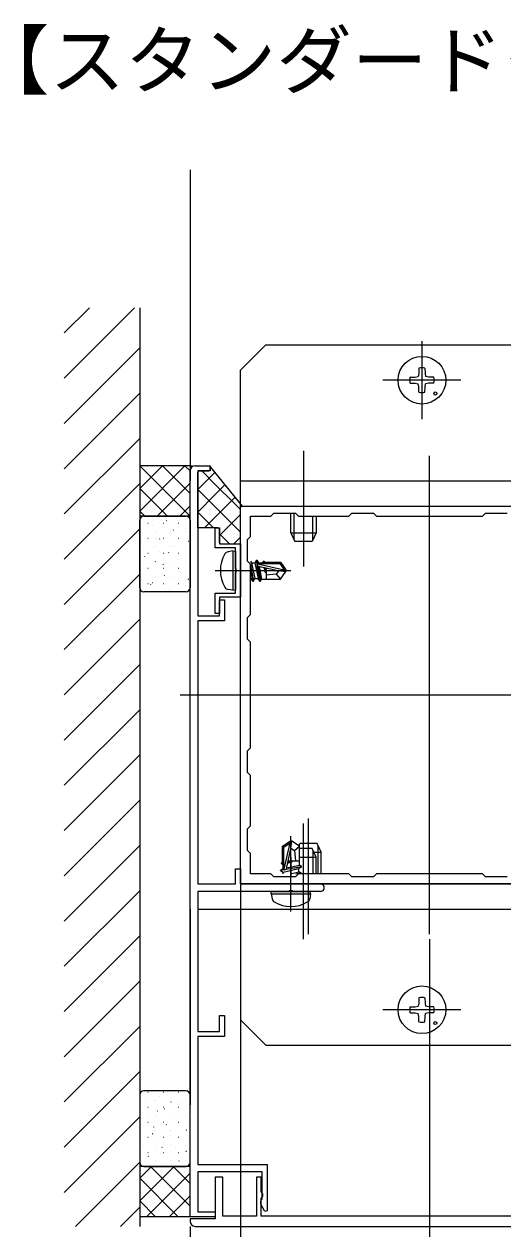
# Model space of a CAD drawing. Units: millimetres, scale not verified. Extents: x -875 to 875, y -1304 to 1297.
# Drawn here: x -742.6 to -647.6, y -1104.7 to -865.5 of the extents above; entities that cross this region are included whole.
import ezdxf
from ezdxf.enums import TextEntityAlignment as Align

# ---------------------------------------------------------------- set-up
doc = ezdxf.new("R2010")
doc.units = ezdxf.units.MM
doc.header["$LTSCALE"] = 8
for name, color, linetype in [('0-2_USER1', 3, 'Continuous'), ('0-3_YKK_11', 7, 'Continuous'), ('0-4_YKK_12', 2, 'Continuous'), ('0-5_YKK_13', 4, 'Continuous'), ('0-7_YKK_D', 6, 'Continuous'), ('0-9_YSS_K', 3, 'Continuous')]:
    doc.layers.add(name, color=color, linetype=linetype)
doc.styles.add('ＭＳ ゴシック', font='')
doc.styles.get('ＭＳ ゴシック').set_extended_font_data('MS Gothic')

msp = doc.modelspace()

# ---------------------------------------------------------------- linework, layer by layer
at = {"layer": '0-3_YKK_11'}
for p, q in [((-709.625, -1102.3), (-709.625, -954.2)), ((-708.625, -1104.2), (-620.625, -1104.2))]:
    msp.add_line(p, q, dxfattribs=at)
for points in [[(-708.625, -953.2), (-705.625, -953.2), (-705.625, -954.2), (-708.125, -954.2), (-708.125, -983), (-703.825, -983), (-703.825, -979.8), (-702.825, -979.8), (-702.825, -984), (-708.125, -984), (-708.125, -1036.2), (-700.625, -1036.2), (-700.625, -1033.2), (-699.625, -1033.2), (-699.625, -1036.2), (-683.775, -1036.2)], [(-688.125, -1034.2), (-688.725, -1034.8), (-693.025, -1034.8), (-693.625, -1034.2), (-697.625, -1034.2), (-697.625, -1030.2), (-698.225, -1029.6), (-698.225, -1025.3), (-697.625, -1024.7), (-697.625, -1014.7), (-698.225, -1014.1), (-698.225, -1009.8), (-697.625, -1009.2), (-697.625, -988.2), (-698.225, -987.6), (-698.225, -983.3), (-697.625, -982.7), (-697.625, -972.7), (-698.225, -972.1), (-698.225, -967.8), (-697.625, -967.2), (-697.625, -963.2), (-693.625, -963.2), (-693.025, -962.6), (-688.725, -962.6), (-688.125, -963.2), (-678.125, -963.2), (-677.525, -962.6), (-673.225, -962.6), (-672.625, -963.2)], [(-672.625, -963.2), (-651.625, -963.2), (-651.025, -962.6), (-646.725, -962.6)], [(-646.725, -1034.8), (-651.025, -1034.8), (-651.625, -1034.2), (-672.625, -1034.2), (-673.225, -1034.8), (-677.525, -1034.8), (-678.125, -1034.2), (-688.125, -1034.2)], [(-683.775, -1037.7), (-689.167, -1037.7), (-689.35, -1037.58), (-689.9, -1037.58), (-690.083, -1037.7), (-708.125, -1037.7), (-708.125, -1065.5), (-703.825, -1065.5), (-703.825, -1062.3), (-702.825, -1062.3), (-702.825, -1066.5), (-708.125, -1066.5), (-708.125, -1091.9), (-694.325, -1091.9), (-694.325, -1101.13), (-694.77, -1101.249), (-695.625, -1099.768), (-695.625, -1099.2), (-695.445, -1098.925), (-695.325, -1098.742), (-695.325, -1093.4), (-708.125, -1093.4), (-708.125, -1101.3), (-704.625, -1101.3), (-704.625, -1102.3), (-709.625, -1102.3)], [(-624.625, -1053.5), (-621.625, -1053.5), (-621.625, -1102.2), (-695.525, -1102.2), (-695.525, -1098.658), (-695.405, -1098.475), (-695.225, -1098.2), (-695.225, -1097.82), (-695.525, -1097.3), (-695.525, -1094.4), (-696.425, -1094.4), (-696.425, -1102.2), (-703.125, -1102.2), (-703.125, -1094.4), (-704.625, -1094.4), (-704.625, -1102.7), (-709.625, -1102.7), (-709.625, -1103.2)]]:
    msp.add_lwpolyline(points, dxfattribs=at)
for points in [[(-699.625, -961.2), (-624.625, -961.2), (-624.625, -1036.2), (-699.625, -1036.2)], [(-699.625, -968.7), (-699.625, -979.3), (-703.825, -979.3), (-703.825, -982.5), (-704.625, -982.5), (-704.625, -978.5), (-700.625, -978.5), (-700.625, -974.458), (-700.505, -974.275), (-700.505, -973.725), (-700.625, -973.542), (-700.625, -969.5), (-704.625, -969.5), (-704.625, -965.5), (-703.825, -965.5), (-703.825, -968.7)]]:
    msp.add_lwpolyline(points, close=True, dxfattribs=at)
for centre, radius, start, end in [((-708.625, -954.2), 1, 90.00001, 179.99999), ((-683.775, -1036.95), 0.75, 269.99999, 90.00001), ((-708.625, -1103.2), 1, 180.00001, 269.99999)]:
    msp.add_arc(centre, radius, start, end, dxfattribs=at)
at = {"layer": '0-4_YKK_12'}
for p, q in [((-709.625, -894.46), (-709.625, -956.2)), ((-719.625, -921.825), (-719.625, -959.7)), ((-663.625, -928.465), (-663.625, -943.935)), ((-655.89, -936.2), (-671.36, -936.2)), ((-662.125, -1046.2), (-662.125, -951.2)), ((-699.625, -956.2), (-619.625, -956.2)), ((-711.625, -998.7), (-234.125, -998.7)), ((-709.625, -1041.2), (-709.625, -1080.045)), ((-655.89, -1061.2), (-671.36, -1061.2))]:
    msp.add_line(p, q, dxfattribs=at)
msp.add_lwpolyline([(-708.125, -1041.2), (-699.625, -1041.2), (-617.625, -1041.2)], dxfattribs=at)
at = {"layer": '0-5_YKK_13'}
for p, q in [((-694.625, -929.2), (-699.625, -934.2)), ((-694.625, -929.2), (-562.625, -929.2)), ((-699.625, -961.2), (-699.625, -934.2)), ((-664.236, -934.862), (-664.355, -935.47)), ((-664.218, -933.823), (-664.236, -934.862)), ((-663.032, -933.823), (-663.014, -934.862)), ((-663.014, -934.862), (-662.895, -935.47)), ((-666.002, -935.607), (-664.963, -935.589)), ((-665.998, -936.793), (-664.963, -936.811)), ((-664.963, -935.589), (-664.355, -935.47)), ((-664.963, -936.811), (-664.355, -936.93)), ((-664.236, -937.538), (-664.355, -936.93)), ((-664.218, -938.577), (-664.236, -937.538)), ((-663.032, -938.577), (-663.014, -937.538)), ((-663.014, -937.538), (-662.895, -936.93)), ((-662.287, -935.589), (-662.895, -935.47)), ((-662.287, -936.811), (-662.895, -936.93)), ((-661.248, -935.607), (-662.287, -935.589)), ((-661.248, -936.793), (-662.287, -936.811)), ((-687.125, -950.2), (-687.125, -973.2)), ((-709.325, -953.2), (-719.625, -953.2)), ((-719.625, -957.69), (-715.135, -953.2)), ((-719.625, -962.18), (-710.645, -953.2)), ((-709.625, -963.2), (-719.625, -953.2)), ((-709.625, -958.71), (-715.135, -953.2)), ((-709.625, -954.22), (-710.645, -953.2)), ((-707.825, -954.2), (-705.925, -954.2)), ((-704.625, -956.897), (-707.322, -954.2)), ((-705.625, -953.397), (-699.325, -961.2)), ((-705.625, -953.9), (-705.625, -953.397)), ((-716.155, -963.2), (-709.625, -956.67)), ((-708.125, -957.887), (-704.736, -954.498)), ((-708.125, -965.5), (-708.125, -954.5)), ((-714.115, -963.2), (-719.625, -957.69)), ((-699.625, -966.387), (-708.125, -957.887)), ((-708.125, -962.377), (-704.625, -958.877)), ((-700.822, -960.7), (-704.625, -956.897)), ((-704.625, -958.877), (-702.73, -956.982)), ((-711.665, -963.2), (-709.625, -961.161)), ((-706.758, -965.5), (-701.958, -960.7)), ((-701.958, -960.7), (-700.725, -959.467)), ((-699.625, -961.897), (-700.822, -960.7)), ((-699.625, -961.2), (-557.625, -961.2)), ((-699.625, -968.7), (-699.625, -961.5)), ((-718.605, -963.2), (-719.625, -962.18)), ((-709.625, -963.2), (-719.625, -963.2)), ((-718.825, -963.2), (-710.425, -963.2)), ((-714.822, -963.239), (-714.763, -963.2)), ((-705.002, -965.5), (-708.125, -962.377)), ((-703.825, -967.057), (-699.625, -962.857)), ((-689.625, -966.5), (-689.625, -962.6)), ((-688.971, -967.89), (-688.971, -962.6)), ((-685.279, -967.89), (-685.279, -963.2)), ((-684.625, -963.2), (-684.625, -966.5)), ((-719.625, -977.4), (-719.625, -964)), ((-719.625, -966.19), (-719.575, -966.19)), ((-718.01, -964.575), (-717.96, -964.575)), ((-717.136, -965.024), (-717.127, -965.021)), ((-716.585, -966.19), (-716.535, -966.19)), ((-714.97, -964.575), (-714.92, -964.575)), ((-714.346, -964.036), (-714.336, -964.033)), ((-713.545, -966.19), (-713.495, -966.19)), ((-713.018, -965.962), (-712.934, -965.907)), ((-711.93, -964.575), (-711.88, -964.575)), ((-710.627, -965.56), (-710.617, -965.557)), ((-710.505, -966.19), (-710.455, -966.19)), ((-709.625, -964), (-709.625, -977.4)), ((-704.125, -965.5), (-708.125, -965.5)), ((-703.825, -968.4), (-703.825, -965.8)), ((-719.28, -968.624), (-719.271, -968.621)), ((-718.01, -967.565), (-717.96, -967.565)), ((-716.49, -967.636), (-716.481, -967.633)), ((-715.707, -967.742), (-715.623, -967.687)), ((-714.97, -967.565), (-714.92, -967.565)), ((-713.747, -966.665), (-713.737, -966.661)), ((-711.93, -967.565), (-711.88, -967.565)), ((-709.981, -968.172), (-709.971, -968.169)), ((-701.802, -968.7), (-703.825, -966.677)), ((-703.525, -968.7), (-699.625, -968.7)), ((-700.978, -968.7), (-699.625, -967.347)), ((-689.625, -966.5), (-684.625, -966.5)), ((-689.625, -966.5), (-688.825, -968.2)), ((-685.425, -968.2), (-688.825, -968.2)), ((-684.625, -966.5), (-685.425, -968.2)), ((-719.625, -969.18), (-719.575, -969.18)), ((-718.01, -970.555), (-717.96, -970.555)), ((-716.585, -969.18), (-716.535, -969.18)), ((-715.891, -970.265), (-715.882, -970.262)), ((-714.97, -970.555), (-714.92, -970.555)), ((-713.902, -970.465), (-713.819, -970.41)), ((-713.545, -969.18), (-713.495, -969.18)), ((-712.771, -969.16), (-712.762, -969.157)), ((-711.93, -970.555), (-711.88, -970.555)), ((-710.505, -969.18), (-710.455, -969.18)), ((-701.125, -970.088), (-702.1, -970.26)), ((-701.125, -970.088), (-701.125, -977.912)), ((-701.125, -970.088), (-700.625, -970.176)), ((-700.625, -970.176), (-700.625, -977.824)), ((-719.625, -972.17), (-719.575, -972.17)), ((-718.634, -971.236), (-718.625, -971.233)), ((-716.591, -972.245), (-716.508, -972.19)), ((-716.585, -972.17), (-716.535, -972.17)), ((-714.915, -972.76), (-714.906, -972.757)), ((-713.545, -972.17), (-713.495, -972.17)), ((-712.125, -971.772), (-712.115, -971.769)), ((-710.505, -972.17), (-710.455, -972.17)), ((-697.625, -972.8), (-697.075, -976.1)), ((-697.175, -976.1), (-697.625, -973.4)), ((-697.457, -972.45), (-696.793, -972.45)), ((-696.475, -971.9), (-696.793, -972.45)), ((-696.793, -972.45), (-696.093, -975.55)), ((-696.475, -971.9), (-696.375, -971.9)), ((-696.323, -972.814), (-696.475, -971.9)), ((-696.375, -971.9), (-696.057, -972.45)), ((-696.375, -971.9), (-696.247, -972.668)), ((-695.775, -976.1), (-696.298, -972.96)), ((-696.235, -972.657), (-690.987, -973.85)), ((-696.179, -973.074), (-695.675, -976.1)), ((-696.132, -973.09), (-692.131, -974)), ((-696.057, -972.45), (-696.028, -972.6)), ((-696.057, -972.45), (-695.277, -972.45)), ((-695.924, -973.138), (-695.433, -975.68)), ((-695.075, -972.1), (-695.277, -972.45)), ((-695.277, -972.45), (-695.231, -972.6)), ((-695.075, -972.1), (-694.975, -972.1)), ((-694.992, -972.6), (-695.075, -972.1)), ((-695.001, -973.348), (-694.708, -974.3)), ((-694.975, -972.1), (-694.848, -972.32)), ((-694.975, -972.1), (-694.892, -972.6)), ((-694.708, -974.3), (-694.862, -973.379)), ((-694.848, -972.32), (-694.525, -972.32)), ((-694.848, -972.32), (-694.814, -972.6)), ((-694.758, -973.403), (-694.608, -974.3)), ((-694.716, -973.412), (-694.608, -974.3)), ((-694.525, -972.3), (-691.671, -972.3)), ((-694.525, -972.3), (-694.525, -972.6)), ((-694.525, -973.456), (-694.525, -975.7)), ((-691.671, -972.3), (-691.83, -972.6)), ((-691.671, -972.3), (-690.625, -973.85)), ((-719.625, -975.16), (-719.575, -975.16)), ((-718.035, -973.865), (-718.026, -973.862)), ((-718.01, -973.545), (-717.96, -973.545)), ((-716.585, -975.16), (-716.535, -975.16)), ((-714.97, -973.545), (-714.92, -973.545)), ((-714.786, -974.969), (-714.703, -974.913)), ((-714.269, -975.373), (-714.26, -975.369)), ((-713.545, -975.16), (-713.495, -975.16)), ((-711.93, -973.545), (-711.88, -973.545)), ((-711.526, -974.401), (-711.517, -974.398)), ((-710.505, -975.16), (-710.455, -975.16)), ((-709.984, -975.708), (-709.9, -975.652)), ((-704.625, -974), (-689.625, -974)), ((-697.625, -975.55), (-697.493, -975.55)), ((-697.175, -976.1), (-697.493, -975.55)), ((-697.075, -976.1), (-696.757, -975.55)), ((-696.757, -975.55), (-696.093, -975.55)), ((-695.775, -976.1), (-696.093, -975.55)), ((-695.675, -976.1), (-695.433, -975.68)), ((-695.433, -975.68), (-694.525, -975.68)), ((-694.708, -974.3), (-694.608, -974.3)), ((-694.525, -975.7), (-691.671, -975.7)), ((-692.525, -974.7), (-691.671, -975.7)), ((-692.131, -974), (-690.625, -974)), ((-692.131, -974), (-690.625, -974.15)), ((-691.671, -975.7), (-690.625, -974.15)), ((-690.987, -973.85), (-690.625, -973.85)), ((-690.625, -974.15), (-690.625, -973.85)), ((-710.425, -978.2), (-718.825, -978.2)), ((-718.01, -976.535), (-717.96, -976.535)), ((-717.476, -976.749), (-717.392, -976.693)), ((-717.059, -976.361), (-717.05, -976.357)), ((-716.585, -978.15), (-716.535, -978.15)), ((-714.97, -976.535), (-714.92, -976.535)), ((-713.67, -978.001), (-713.661, -977.998)), ((-713.545, -978.15), (-713.495, -978.15)), ((-711.93, -976.535), (-711.88, -976.535)), ((-710.55, -976.897), (-710.541, -976.893)), ((-710.505, -978.15), (-710.455, -978.15)), ((-701.125, -977.912), (-702.1, -977.74)), ((-701.125, -977.912), (-700.625, -977.824)), ((-697.175, -976.1), (-697.075, -976.1)), ((-695.775, -976.1), (-695.675, -976.1)), ((-686.125, -1046.2), (-686.125, -1023.2)), ((-687.125, -1047.2), (-687.125, -1024.2)), ((-691.325, -1028.745), (-689.775, -1027.7)), ((-690.968, -1033.31), (-689.775, -1028.062)), ((-689.475, -1027.7), (-689.775, -1027.7)), ((-689.775, -1028.062), (-689.775, -1027.7)), ((-689.625, -1041.7), (-689.625, -1026.7)), ((-689.625, -1029.206), (-689.625, -1027.7)), ((-689.625, -1029.206), (-689.475, -1027.7)), ((-687.925, -1028.745), (-689.475, -1027.7)), ((-688.044, -1028.665), (-687.825, -1028.2)), ((-687.971, -1028.51), (-687.971, -1028.715)), ((-684.425, -1028.2), (-687.825, -1028.2)), ((-683.625, -1029.9), (-684.425, -1028.2)), ((-684.279, -1028.51), (-684.279, -1034.2)), ((-691.325, -1031.6), (-691.325, -1028.745)), ((-691.325, -1028.745), (-691.025, -1028.905)), ((-690.535, -1033.207), (-689.625, -1029.206)), ((-689.625, -1030.9), (-689.625, -1034.8)), ((-688.925, -1029.6), (-687.925, -1028.745)), ((-687.925, -1031.6), (-687.925, -1028.745)), ((-685.425, -1029.2), (-687.925, -1029.2)), ((-685.279, -1029.51), (-685.279, -1034.2)), ((-685.096, -1029.9), (-683.625, -1029.9)), ((-684.625, -1034.2), (-684.625, -1030.9)), ((-683.625, -1034.2), (-683.625, -1029.9)), ((-691.725, -1033.45), (-691.175, -1033.132)), ((-691.725, -1033.45), (-690.957, -1033.322)), ((-691.525, -1032.05), (-691.305, -1031.923)), ((-691.525, -1032.05), (-691.025, -1031.967)), ((-691.525, -1032.15), (-691.525, -1032.05)), ((-691.025, -1032.067), (-691.525, -1032.15)), ((-691.525, -1032.15), (-691.175, -1032.352)), ((-691.325, -1031.6), (-691.025, -1031.6)), ((-691.305, -1031.923), (-691.305, -1031.6)), ((-691.305, -1031.923), (-691.025, -1031.889)), ((-691.175, -1032.352), (-691.025, -1032.306)), ((-691.175, -1033.132), (-691.175, -1032.352)), ((-691.175, -1033.132), (-691.025, -1033.103)), ((-691.175, -1033.868), (-688.075, -1033.168)), ((-687.525, -1032.85), (-690.665, -1033.373)), ((-690.551, -1033.254), (-687.525, -1032.75)), ((-690.487, -1032.999), (-687.945, -1032.508)), ((-690.278, -1032.076), (-689.325, -1031.783)), ((-689.325, -1031.783), (-690.246, -1031.937)), ((-690.222, -1031.833), (-689.325, -1031.683)), ((-690.213, -1031.791), (-689.325, -1031.683)), ((-690.169, -1031.6), (-687.925, -1031.6)), ((-689.325, -1031.783), (-689.325, -1031.683)), ((-687.525, -1032.85), (-688.075, -1033.168)), ((-688.075, -1033.832), (-688.075, -1033.168)), ((-687.945, -1032.508), (-687.945, -1031.6)), ((-687.525, -1032.75), (-687.945, -1032.508)), ((-687.525, -1032.85), (-687.525, -1032.75)), ((-690.811, -1033.398), (-691.725, -1033.55)), ((-691.725, -1033.55), (-691.725, -1033.45)), ((-691.725, -1033.55), (-691.175, -1033.868)), ((-691.175, -1034.2), (-691.175, -1033.868)), ((-689.703, -1034.2), (-688.075, -1033.832)), ((-688.629, -1034.2), (-687.801, -1034.013)), ((-687.525, -1034.15), (-688.075, -1033.832)), ((-687.525, -1034.2), (-687.525, -1034.15)), ((-699.625, -1036.2), (-557.625, -1036.2)), ((-699.625, -1036.2), (-699.625, -1063.2)), ((-693.537, -1038.2), (-693.449, -1037.7)), ((-693.449, -1037.7), (-685.801, -1037.7)), ((-685.713, -1038.2), (-685.801, -1037.7)), ((-693.537, -1038.2), (-693.365, -1039.175)), ((-693.537, -1038.2), (-685.713, -1038.2)), ((-685.713, -1038.2), (-685.885, -1039.175)), ((-664.218, -1058.823), (-664.236, -1059.862)), ((-663.032, -1058.823), (-663.014, -1059.862)), ((-666.002, -1060.607), (-664.963, -1060.589)), ((-665.998, -1061.793), (-664.963, -1061.811)), ((-664.963, -1060.589), (-664.355, -1060.47)), ((-664.963, -1061.811), (-664.355, -1061.93)), ((-664.236, -1059.862), (-664.355, -1060.47)), ((-664.236, -1062.538), (-664.355, -1061.93)), ((-663.014, -1059.862), (-662.895, -1060.47)), ((-663.014, -1062.538), (-662.895, -1061.93)), ((-662.287, -1060.589), (-662.895, -1060.47)), ((-662.287, -1061.811), (-662.895, -1061.93)), ((-661.248, -1060.607), (-662.287, -1060.589)), ((-661.248, -1061.793), (-662.287, -1061.811)), ((-694.625, -1068.2), (-699.625, -1063.2)), ((-664.218, -1063.577), (-664.236, -1062.538)), ((-663.032, -1063.577), (-663.014, -1062.538)), ((-694.625, -1068.2), (-562.625, -1068.2)), ((-719.625, -1078.1), (-719.625, -1091.5)), ((-710.425, -1077.3), (-718.825, -1077.3)), ((-718.01, -1077.545), (-717.96, -1077.545)), ((-715.661, -1078.375), (-715.652, -1078.372)), ((-714.97, -1077.545), (-714.92, -1077.545)), ((-711.93, -1077.545), (-711.88, -1077.545)), ((-709.625, -1091.5), (-709.625, -1078.1)), ((-719.625, -1079.16), (-719.575, -1079.16)), ((-718.404, -1079.346), (-718.395, -1079.343)), ((-718.01, -1080.535), (-717.96, -1080.535)), ((-716.585, -1079.16), (-716.535, -1079.16)), ((-714.97, -1080.535), (-714.92, -1080.535)), ((-714.685, -1080.87), (-714.676, -1080.867)), ((-713.545, -1079.16), (-713.495, -1079.16)), ((-713.485, -1079.55), (-713.402, -1079.495)), ((-711.93, -1080.535), (-711.88, -1080.535)), ((-711.895, -1079.882), (-711.886, -1079.879)), ((-710.505, -1079.16), (-710.455, -1079.16)), ((-719.625, -1082.15), (-719.575, -1082.15)), ((-718.01, -1083.525), (-717.96, -1083.525)), ((-717.805, -1081.975), (-717.796, -1081.972)), ((-716.585, -1082.15), (-716.535, -1082.15)), ((-716.175, -1081.33), (-716.091, -1081.275)), ((-714.97, -1083.525), (-714.92, -1083.525)), ((-714.039, -1083.483), (-714.03, -1083.479)), ((-713.545, -1082.15), (-713.495, -1082.15)), ((-711.93, -1083.525), (-711.88, -1083.525)), ((-711.296, -1082.511), (-711.287, -1082.508)), ((-710.505, -1082.15), (-710.455, -1082.15)), ((-719.625, -1085.14), (-719.575, -1085.14)), ((-717.059, -1085.833), (-716.976, -1085.778)), ((-716.829, -1084.471), (-716.82, -1084.467)), ((-716.585, -1085.14), (-716.535, -1085.14)), ((-714.37, -1084.053), (-714.287, -1083.998)), ((-713.545, -1085.14), (-713.495, -1085.14)), ((-710.505, -1085.14), (-710.455, -1085.14)), ((-710.32, -1085.007), (-710.311, -1085.003)), ((-719.625, -1088.13), (-719.575, -1088.13)), ((-718.974, -1088.071), (-718.964, -1088.068)), ((-718.01, -1086.515), (-717.96, -1086.515)), ((-716.585, -1088.13), (-716.535, -1088.13)), ((-716.183, -1087.083), (-716.174, -1087.079)), ((-714.97, -1086.515), (-714.92, -1086.515)), ((-713.545, -1088.13), (-713.495, -1088.13)), ((-713.44, -1086.111), (-713.431, -1086.108)), ((-711.93, -1086.515), (-711.88, -1086.515)), ((-710.505, -1088.13), (-710.455, -1088.13)), ((-709.674, -1087.619), (-709.665, -1087.615)), ((-718.328, -1090.683), (-718.318, -1090.68)), ((-718.01, -1089.505), (-717.96, -1089.505)), ((-717.944, -1090.336), (-717.86, -1090.281)), ((-715.584, -1089.712), (-715.575, -1089.708)), ((-715.254, -1088.556), (-715.171, -1088.501)), ((-714.97, -1089.505), (-714.92, -1089.505)), ((-712.464, -1088.607), (-712.455, -1088.603)), ((-711.93, -1089.505), (-711.88, -1089.505)), ((-710.452, -1089.295), (-710.368, -1089.24)), ((-719.625, -1091.12), (-719.575, -1091.12)), ((-709.625, -1092.3), (-719.625, -1092.3)), ((-719.625, -1094.652), (-717.273, -1092.3)), ((-719.625, -1099.142), (-712.783, -1092.3)), ((-718.825, -1092.3), (-710.425, -1092.3)), ((-709.625, -1100.162), (-717.487, -1092.3)), ((-716.585, -1091.12), (-716.535, -1091.12)), ((-714.609, -1092.207), (-714.599, -1092.204)), ((-713.545, -1091.12), (-713.495, -1091.12)), ((-709.625, -1095.672), (-712.997, -1092.3)), ((-711.818, -1091.219), (-711.809, -1091.216)), ((-710.505, -1091.12), (-710.455, -1091.12)), ((-711.977, -1102.3), (-719.625, -1094.652)), ((-718.293, -1102.3), (-709.625, -1093.632)), ((-716.467, -1102.3), (-719.625, -1099.142)), ((-713.803, -1102.3), (-709.625, -1098.122)), ((-709.325, -1102.3), (-719.625, -1102.3))]:
    msp.add_line(p, q, dxfattribs=at)
for points in [[(-697.625, -972.16), (-697.457, -972.45), (-696.757, -975.55)], [(-696.077, -972.6), (-691.83, -972.6), (-690.987, -973.85)], [(-692.024, -974), (-692.525, -974.7), (-694.525, -974.9)], [(-691.025, -1033.152), (-691.025, -1028.905), (-689.775, -1028.062)], [(-689.625, -1029.099), (-688.925, -1029.6), (-688.725, -1031.6)], [(-687.925, -1030.9), (-684.625, -1030.9), (-685.425, -1029.2)]]:
    msp.add_lwpolyline(points, dxfattribs=at)
for centre, radius in [((-663.625, -936.2), 4.735), ((-660.984, -938.841), 0.3), ((-663.625, -1061.2), 4.735), ((-660.984, -1063.841), 0.3)]:
    msp.add_circle(centre, radius, dxfattribs=at)
for centre, radius, start, end in [((-663.625, -936.2), 2.45, 75.9892, 104.0108), ((-663.625, -936.2), 2.45, 165.9892, 194.0108), ((-663.625, -936.2), 2.45, 345.9892, 14.0108), ((-663.625, -936.2), 2.45, 255.9892, 284.0108), ((-707.825, -954.5), 0.3, 90, 180), ((-705.925, -953.9), 0.3, 270, 0), ((-699.325, -961.5), 0.3, 89.99997, 180), ((-718.825, -964), 0.8, 90, 180), ((-710.425, -964), 0.8, 360, 90), ((-704.125, -965.8), 0.3, 0, 90), ((-703.525, -968.4), 0.3, 180, 270), ((-697.125, -974), 6.5, 149.36409, 210.63591), ((-701.943, -971.146), 0.9, 100, 149.36409), ((-696.077, -972.848), 0.248, 90, 257.19096), ((-718.825, -977.4), 0.8, 180, 270), ((-710.425, -977.4), 0.8, 270, 0), ((-701.943, -976.854), 0.9, 210.63591, 260), ((-690.777, -1033.152), 0.248, 180, 347.19096), ((-692.479, -1039.018), 0.9, 190, 239.36409), ((-689.625, -1034.2), 6.5, 239.36409, 300.63591), ((-686.771, -1039.018), 0.9, 300.63591, 350), ((-663.625, -1061.2), 2.45, 75.9892, 104.0108), ((-663.625, -1061.2), 2.45, 165.9892, 194.0108), ((-663.625, -1061.2), 2.45, 345.9892, 14.0108), ((-663.625, -1061.2), 2.45, 255.9892, 284.0108), ((-718.825, -1078.1), 0.8, 90, 180), ((-710.425, -1078.1), 0.8, 360, 90), ((-718.825, -1091.5), 0.8, 180, 270), ((-710.425, -1091.5), 0.8, 270, 0)]:
    msp.add_arc(centre, radius, start, end, dxfattribs=at)
at = {"layer": '0-7_YKK_D'}
for p, q in [((-699.625, -1036.9), (-699.625, -1145.2)), ((-662.125, -1047.2), (-662.125, -1225.2)), ((-662.125, -1047.2), (-662.125, -1225.2)), ((-709.625, -1104.2), (-709.625, -1185.2))]:
    msp.add_line(p, q, dxfattribs=at)
at = {"layer": '0-9_YSS_K'}
for p, q in [((-734.625, -926.828), (-729.622, -921.825)), ((-734.625, -935.808), (-720.642, -921.825)), ((-719.625, -921.825), (-719.625, -1104.2)), ((-734.625, -944.788), (-719.625, -929.788)), ((-734.625, -953.768), (-719.625, -938.768)), ((-734.625, -962.749), (-719.625, -947.749)), ((-734.625, -971.729), (-719.625, -956.729)), ((-734.625, -980.709), (-719.625, -965.709)), ((-734.625, -989.69), (-719.625, -974.69)), ((-734.625, -998.67), (-719.625, -983.67)), ((-734.625, -1007.65), (-719.625, -992.65)), ((-734.625, -1016.63), (-719.625, -1001.63)), ((-734.625, -1025.611), (-719.625, -1010.611)), ((-734.625, -1034.591), (-719.625, -1019.591)), ((-734.625, -1043.571), (-719.625, -1028.571)), ((-734.625, -1052.551), (-719.625, -1037.551)), ((-734.625, -1061.532), (-719.625, -1046.532)), ((-734.625, -1070.512), (-719.625, -1055.512)), ((-734.625, -1079.492), (-719.625, -1064.492)), ((-734.625, -1088.472), (-719.625, -1073.472)), ((-734.625, -1097.453), (-719.625, -1082.453)), ((-732.392, -1104.2), (-719.625, -1091.433)), ((-723.412, -1104.2), (-719.625, -1100.413))]:
    msp.add_line(p, q, dxfattribs=at)

# ---------------------------------------------------------------- texts
at = {"layer": '0-2_USER1', "style": 'ＭＳ ゴシック'}
msp.add_text('【スタンダードタイプ】', height=11, dxfattribs=at).set_placement((-752.557, -881.494), align=Align.BOTTOM_LEFT)

doc.saveas('drawing.dxf')
